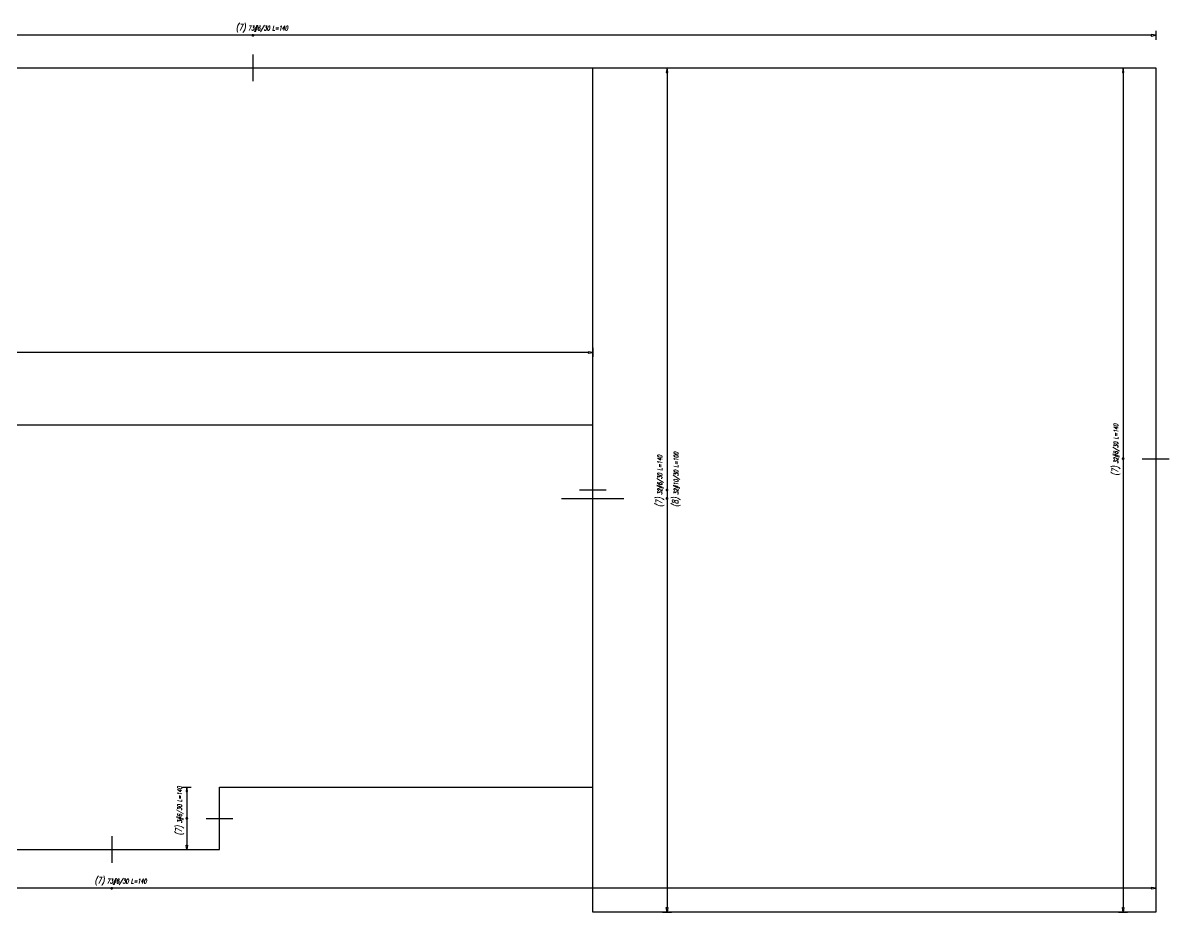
# Model space of a CAD drawing. Header units: millimetres. Extents: x 33705 to 38041, y -57970 to -55402.
# Drawn here: x 36757 to 38041, y -56593 to -55596 of the extents above; entities that cross this region are included whole.
import ezdxf

# ---------------------------------------------------------------- set-up
doc = ezdxf.new("R2010")
doc.units = ezdxf.units.MM
doc.header["$LTSCALE"] = 50
for name, color, linetype in [('1', 1, 'Continuous'), ('3', 3, 'Continuous'), ('ZBROJA_PRET', 161, 'Continuous'), ('ZBROJA_ZASIEG', 253, 'Continuous'), ('ZBROJA_ZLICZAC', 125, 'Continuous')]:
    doc.layers.add(name, color=color, linetype=linetype)
doc.styles.add('STYL_ZBROJA', font='romanszb.shx', dxfattribs={"width": 0.65, "oblique": 12})

msp = doc.modelspace()

# ---------------------------------------------------------------- linework, layer by layer
at = {"layer": '1'}
msp.add_line((37395.351, -56592.558), (37395.351, -55646.558), dxfattribs=at)
msp.add_lwpolyline([(35840.351, -56046.558), (37395.351, -56046.558)], dxfattribs=at)
at = {"layer": '3'}
for p, q in [((35840.351, -55646.558), (38026.351, -55646.558)), ((38026.351, -55646.558), (38026.351, -56592.558)), ((38026.351, -56592.558), (37395.351, -56592.558))]:
    msp.add_line(p, q, dxfattribs=at)
msp.add_lwpolyline([(35840.351, -55646.558), (35840.351, -56522.558), (36976.851, -56522.558), (36976.851, -56452.558), (37395.351, -56452.558)], dxfattribs=at)
at = {"layer": 'ZBROJA_PRET'}
for p, q in [((37014.43, -55631.558), (37014.43, -55661.558)), ((38011.351, -56084.558), (38041.351, -56084.558)), ((37360.351, -56129.024), (37430.351, -56129.024)), ((37380.351, -56119.558), (37410.351, -56119.558)), ((36961.851, -56487.558), (36991.851, -56487.558)), ((36856.133, -56507.558), (36856.133, -56537.558))]:
    msp.add_line(p, q, dxfattribs=at)
at = {"layer": 'ZBROJA_ZASIEG'}
for p, q in [((38026.351, -55605.039), (38026.351, -55615.039)), ((37473.582, -55646.558), (37483.582, -55646.558)), ((37473.582, -55646.558), (37483.582, -55646.558)), ((37984.832, -55646.558), (37994.832, -55646.558)), ((37395.351, -55960.379), (37395.351, -55970.379)), ((37395.351, -55960.379), (37395.351, -55970.379)), ((36935.332, -56452.558), (36945.332, -56452.558)), ((36935.332, -56522.558), (36945.332, -56522.558)), ((38026.351, -56560.898), (38026.351, -56570.898)), ((37473.582, -56592.558), (37483.582, -56592.558)), ((37473.582, -56592.558), (37483.582, -56592.558)), ((37984.832, -56592.558), (37994.832, -56592.558))]:
    msp.add_line(p, q, dxfattribs=at)
for points in [[(38021.351, -55610.039), (38021.351, -55610.814), (38026.351, -55610.039), (38021.351, -55609.264), (38021.351, -55610.039), (35845.351, -55610.039), (35845.351, -55610.814), (35840.351, -55610.039), (35845.351, -55609.264), (35845.351, -55610.039)], [(37478.582, -55651.558), (37479.357, -55651.558), (37478.582, -55646.558), (37477.807, -55651.558), (37478.582, -55651.558), (37478.582, -56587.558), (37479.357, -56587.558), (37478.582, -56592.558), (37477.807, -56587.558), (37478.582, -56587.558)], [(37478.582, -55651.558), (37479.357, -55651.558), (37478.582, -55646.558), (37477.807, -55651.558), (37478.582, -55651.558), (37478.582, -56587.558), (37479.357, -56587.558), (37478.582, -56592.558), (37477.807, -56587.558), (37478.582, -56587.558)], [(37989.832, -55651.558), (37990.607, -55651.558), (37989.832, -55646.558), (37989.057, -55651.558), (37989.832, -55651.558), (37989.832, -56587.558), (37990.607, -56587.558), (37989.832, -56592.558), (37989.057, -56587.558), (37989.832, -56587.558)], [(37390.351, -55965.379), (37390.351, -55966.154), (37395.351, -55965.379), (37390.351, -55964.604), (37390.351, -55965.379), (35845.351, -55965.379), (35845.351, -55966.154), (35840.351, -55965.379), (35845.351, -55964.604), (35845.351, -55965.379)], [(37390.351, -55965.379), (37390.351, -55966.154), (37395.351, -55965.379), (37390.351, -55964.604), (37390.351, -55965.379), (35845.351, -55965.379), (35845.351, -55966.154), (35840.351, -55965.379), (35845.351, -55964.604), (35845.351, -55965.379)], [(36940.332, -56457.558), (36941.107, -56457.558), (36940.332, -56452.558), (36939.557, -56457.558), (36940.332, -56457.558), (36940.332, -56517.558), (36941.107, -56517.558), (36940.332, -56522.558), (36939.557, -56517.558), (36940.332, -56517.558)], [(38021.351, -56565.898), (38021.351, -56566.673), (38026.351, -56565.898), (38021.351, -56565.123), (38021.351, -56565.898), (35845.351, -56565.898), (35845.351, -56566.673), (35840.351, -56565.898), (35845.351, -56565.123), (35845.351, -56565.898)]]:
    msp.add_lwpolyline(points, dxfattribs=at)
at = {"layer": 'ZBROJA_ZASIEG', "const_width": 1.575}
for points in [[(37013.643, -55610.039, 1), (37015.218, -55610.039, 1)], [(37989.045, -56084.558, 1), (37990.62, -56084.558, 1)], [(37477.795, -56119.558, 1), (37479.37, -56119.558, 1)], [(37477.795, -56129.024, 1), (37479.37, -56129.024, 1)], [(36939.545, -56487.558, 1), (36941.12, -56487.558, 1)], [(36855.346, -56565.898, 1), (36856.921, -56565.898, 1)]]:
    msp.add_lwpolyline(points, format="xyb", close=True, dxfattribs=at)

# ---------------------------------------------------------------- texts
at = {"layer": 'ZBROJA_ZLICZAC', "char_height": 10, "attachment_point": 7, "style": 'STYL_ZBROJA'}
for insert in [(36995.36, -55606.832), (36837.063, -56562.691)]:
    msp.add_mtext('\\H7;\\C71;\\H5;\\C256;\\H7;\\C71;(7)\\H5;\\C256; 73#6/30 L=140', dxfattribs=dict(at, insert=insert))
at = {"layer": 'ZBROJA_ZLICZAC', "char_height": 10, "attachment_point": 7, "rotation": 90, "style": 'STYL_ZBROJA'}
for s, insert in [('\\H7;\\C71;\\H5;\\C256;\\H7;\\C71;(7)\\H5;\\C256; 32#6/30 L=140', (37986.625, -56103.629)), ('\\H7;\\C71;\\H5;\\C256;\\H7;\\C71;(7)\\H5;\\C256; 32#6/30 L=140', (37475.375, -56138.629)), ('\\H7;\\C71;\\H5;\\C256;\\H7;\\C71;(8)\\H5;\\C256; 32#10/30 L=100', (37493.582, -56138.629)), ('\\H7;\\C71;\\H5;\\C256;\\H7;\\C71;(7)\\H5;\\C256; 3#6/30 L=140', (36937.125, -56506.629))]:
    msp.add_mtext(s, dxfattribs=dict(at, insert=insert))

doc.saveas('drawing.dxf')
